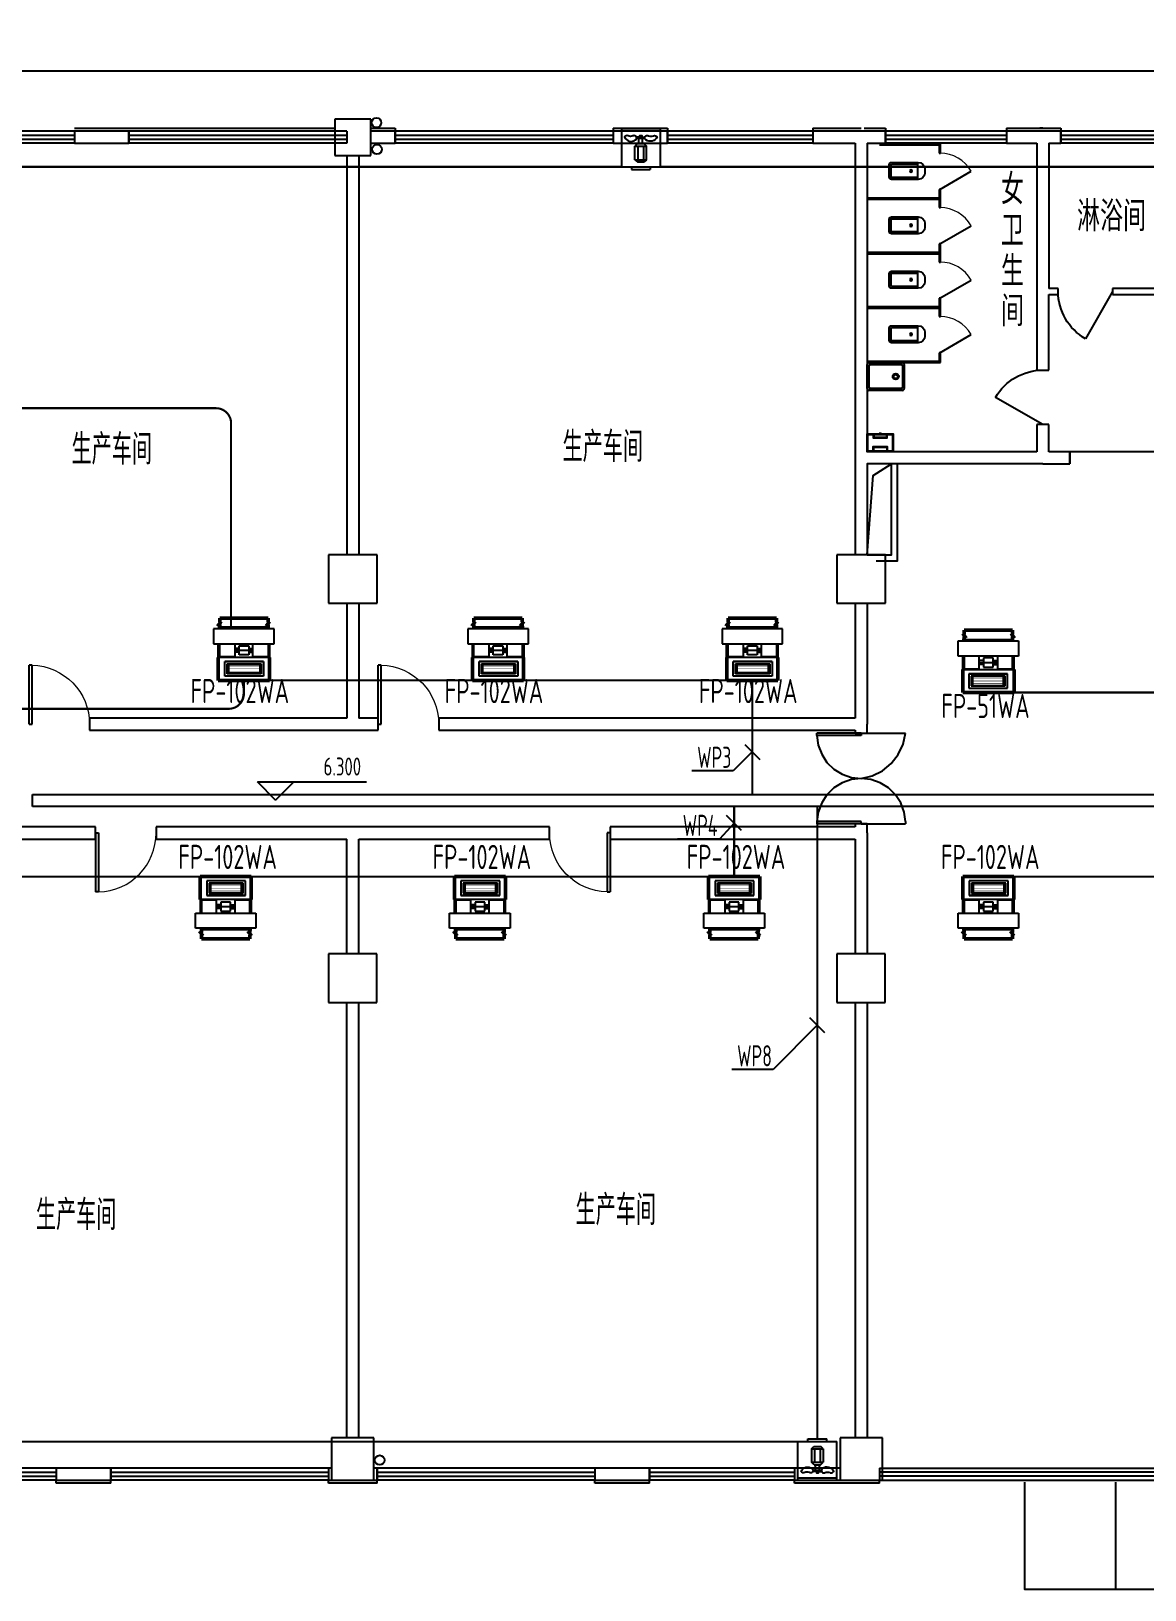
# Model space of a CAD drawing. Extents: x 2166032 to 5302137, y 581493 to 2416206.
# Drawn here: x 2340902 to 2359303, y 1164813 to 1190577 of the extents above; entities that cross this region are included whole.
import ezdxf

# ---------------------------------------------------------------- set-up
doc = ezdxf.new("R2010")
doc.units = 0
doc.header["$LTSCALE"] = 1000
doc.header["$MEASUREMENT"] = 0
doc.linetypes.add('DASH', pattern=[0.35, 0.25, -0.1])
doc.linetypes.add('DASHEDX2', pattern=[1.5, 1, -0.5])
for name, color, linetype in [('3T_WOOD', 21, 'Continuous'), ('ACS_FFG_FK', 7, 'Continuous'), ('AXIS', 3, 'Continuous'), ('CABLETRAY', 4, 'Continuous'), ('COLUMN', 2, 'Continuous'), ('DIM-照明', 3, 'Continuous'), ('DIM_ELEV', 3, 'Continuous'), ('LATRINE', 8, 'Continuous'), ('LVTRY', 8, 'Continuous'), ('PUB_TEXT', 7, 'Continuous'), ('STAIR', 8, 'Continuous'), ('SURFACE', 8, 'Continuous'), ('WALL', 8, 'Continuous'), ('WINDOW', 8, 'Continuous'), ('WIRE-照明', 1, 'Continuous'), ('厨卫', 8, 'Continuous'), ('屋面', 151, 'Continuous'), ('消防', 7, 'Continuous'), ('风机盘管', 7, 'Continuous')]:
    doc.layers.add(name, color=color, linetype=linetype)
doc.layers.add('ACS_KT_SB', color=130, linetype='Continuous', lineweight=13)
doc.layers.add('ACS_SFG_F2', color=6, linetype='Continuous', lineweight=50)
doc.styles.add('_HZTXT', font='！tssdeng.shx', dxfattribs={"width": 0.8, "bigfont": '！tssdchn.shx'})
doc.styles.add('_TCH_DIM', font='tssdeng.shx', dxfattribs={"bigfont": 'tssdchn.shx'})
doc.styles.add('_TEL_DIM', font='@tssdeng.shx', dxfattribs={"width": 0.8, "height": 3.5, "bigfont": '!tssdchn.shx'})
doc.styles.add('DIM_FONT', font='simplex_.ttf', dxfattribs={"width": 0.7})
doc.styles.add('HZ', font='！tssdeng.shx', dxfattribs={"bigfont": '！tssdchn.shx'})
doc.styles.add('TSSD_Dimension', font='Tssdeng.shx', dxfattribs={"width": 0.7, "bigfont": 'tssdchn.shx'})
doc.styles.add('TSSD_REIN', font='tssdeng.shx', dxfattribs={"width": 0.7, "bigfont": 'tssdchn.shx'})
doc.styles.add('zz-0', font='arial.ttf')

# ---------------------------------------------------------------- blocks, each defined once
blk = doc.blocks.new('$lvtry$00000200')
for p, q in [((-140, -40, 0), (-140, -480, 0)), ((-110, -40, 0), (-110, -470, 0)), ((100, 0, 0), (-100, 0, 0)), ((100, -30, 0), (-100, -30, 0)), ((110, -470, 0), (110, -40, 0)), ((140, -480, 0), (140, -40, 0)), ((140, -470, 0), (-140, -470, 0)), ((-30, -590, 0), (30, -590, 0))]:
    blk.add_line(p, q)
blk.add_circle((0, -359, 0), 20)
for centre, radius, start, end in [((-100, -40, 0), 40, 90, 180), ((-100, -40, 0), 10, 90, 180), ((100, -40, 0), 40, 0, 90), ((100, -40, 0), 10, 0, 90), ((-30, -480, 0), 110, 180, 270), ((30, -480, 0), 110, 270, 0)]:
    blk.add_arc(centre, radius, start, end)
blk.add_point((0, 0))
blk = doc.blocks.new('$TCHSYS$APDOOR2D')
blk.add_line((0.5, 0), (0, 0.866))
at = {"lineweight": 13}
blk.add_arc((0.5, 0), 1, 120, 180, dxfattribs=at)
blk = doc.blocks.new('$plan$00001091')
for p, q in [((-275, -410), (-275, -50)), ((-255, -30), (255, -30)), ((275, -50), (275, -410)), ((255, -430), (-255, -430))]:
    blk.add_line(p, q)
for points in [[(-275, 0, 0.414214), (-305, -30, 0.414214)], [(305, -30, 0.414214), (275, 0, 0.414214)], [(-305, -430, 0.414214), (-275, -460, 0.414214)], [(275, -460, 0.414214), (305, -430, 0.414214)]]:
    blk.add_lwpolyline(points, format="xyb")
for points in [[(-275, 0), (275, 0)], [(-305, -430), (-305, -30)], [(305, -30), (305, -430)], [(275, -460), (-275, -460)]]:
    blk.add_lwpolyline(points)
for radius in [50, 32.5]:
    blk.add_circle((165, -230), radius)
for centre, start, end in [((-255, -50), 90, 180), ((255, -50), 0, 90), ((-255, -410), 180, 270), ((255, -410), 270, 360)]:
    blk.add_arc(centre, 20, start, end)
at = {"style": 'zz-0'}
for tag in ['YSIZE', 'XSIZE']:
    blk.add_attdef(tag, (0, 0), '', height=0.5, dxfattribs=at)
blk = doc.blocks.new('cffd')
at = {"layer": '厨卫'}
for p, q in [((288, -44), (300, -44)), ((288, -256), (300, -256))]:
    blk.add_line(p, q, dxfattribs=at)
for points in [[(0, -365), (0, 65), (300, 65), (300, -365)], [(12, -353), (12, 53), (288, 53), (288, -353)]]:
    blk.add_lwpolyline(points, close=True, dxfattribs=at)
for points in [[(12, -272), (82, -272), (82, -29), (12, -29)], [(12, -262), (72, -262), (72, -39), (12, -39)], [(288, -261), (228, -261), (228, -39), (288, -39)], [(288, -251), (238, -251), (238, -49), (288, -49)]]:
    blk.add_lwpolyline(points, dxfattribs=at)
blk.add_lwpolyline([(290, -150, 0, 50, 0), (323, -150, 100, 100, 0)], format="xyseb", dxfattribs=at)
blk = doc.blocks.new('$SB61_1')
for p, q in [((-344, 91), (-380, 54)), ((-380, 54), (-380, -52)), ((-344, 91), (-134, 91)), ((-344, 91), (-344, -89)), ((-344, 43), (-134, 43)), ((-93, 50), (-134, 91)), ((-134, 91), (-134, -89)), ((-93, 50), (-93, -47)), ((-93, 32), (-10, 32)), ((-10, 66), (-10, -64)), ((-10, 66), (10, 66)), ((10, 16), (10, 66)), ((-344, -89), (-380, -52)), ((-344, -45), (-134, -45)), ((-344, -89), (-134, -89)), ((-93, -47), (-134, -89)), ((-93, -27), (-10, -27)), ((-10, -64), (10, -64)), ((10, -16), (10, -64))]:
    blk.add_line(p, q)
for points in [[(27, 198, 0.411372), (11, 254, 0.494273), (-35, 83, 0.741953), (33, 105, 0.098181), (27, 124, -0.171786), (27, 198)], [(31, -198, -0.313475), (12, -256, -0.472676), (-35, -80, -0.748081), (34, -102, -0.098181), (28, -121, 0.171786), (28, -196)]]:
    blk.add_lwpolyline(points, format="xyb")
blk.add_lwpolyline([(10, 16), (34, 16), (34, -16), (10, -16)], close=True)
for tag, p, height, style, width, flags in [('UNIT', (0, 0), 0.001, 'HZ', 0.7, 1), ('WHAT', (0, 0), 0.001, 'HZ', 0.7, 1), ('SPEC', (0, 0), 0.001, 'HZ', 0.7, 1), ('YSIZE', (34, -16), 0.15, 'DIM_FONT', 0.8, 9), ('XSIZE', (34, -16), 0.15, 'DIM_FONT', 0.8, 9)]:
    blk.add_attdef(tag, p, '', height=height, dxfattribs=dict(style=style, width=width, flags=flags))
blk = doc.blocks.new('A$C54D307B5')
at = {"layer": '消防'}
for p, q in [((0, -300), (0, 300)), ((0, 300), (640, 300)), ((165, 345), (475, 345)), ((165, 300), (165, 345)), ((475, 300), (475, 345)), ((640, -300), (640, 300)), ((0, -340), (0, -300)), ((0, -300), (640, -300)), ((0, -340), (640, -340)), ((640, -340), (640, -300))]:
    blk.add_line(p, q, dxfattribs=at)
at = {"layer": '风机盘管', "xscale": -1.057367996545509, "yscale": 1.057367996545509, "zscale": 1.0573679886336, "rotation": 90}
blk.add_blockref('$SB61_1', (321, -183), dxfattribs=at)
blk = doc.blocks.new('H-DTDFFS-20')
for p, q in [((-0.5, 0.5), (0.5, 0.5)), ((-0.5, -0.5), (-0.5, 0.5)), ((0.5, 0.5), (-0.5, 0.5)), ((0.5, 0.5), (0.5, -0.5)), ((-0.44, -0.34), (-0.44, 0.34)), ((-0.44, 0.34), (0.44, 0.34)), ((-0.4, 0.3), (0.4, 0.3)), ((-0.4, -0.3), (-0.4, 0.3)), ((0.4, 0.3), (0.4, -0.3)), ((0.44, 0.34), (0.44, -0.34)), ((0.44, -0.34), (-0.44, -0.34)), ((0.4, -0.3), (-0.4, -0.3)), ((0.5, -0.5), (-0.5, -0.5))]:
    blk.add_line(p, q)
at = {"const_width": 0.01}
for points in [[(-0.4, 0.162), (0.4, 0.162)], [(-0.4, 0), (0.4, 0)], [(-0.4, -0.162), (0.4, -0.162)]]:
    blk.add_lwpolyline(points, dxfattribs=at)
blk = doc.blocks.new('$DorLib2D$00000141')
at = {"color": 0}
for points in [[(-0.5, 0), (-0.5, 0.487)], [(-0.475, 0.487), (-0.5, 0.487)], [(-0.475, 0), (-0.475, 0.487)], [(-0.369, 0.473), (-0.475, 0.487)], [(-0.268, 0.435), (-0.369, 0.473)], [(-0.178, 0.377), (-0.268, 0.435)], [(-0.103, 0.3), (-0.178, 0.377)], [(0.178, 0.377), (0.103, 0.3)], [(0.268, 0.435), (0.178, 0.377)], [(0.369, 0.473), (0.268, 0.435)], [(0.475, 0.487), (0.369, 0.473)], [(0.475, 0), (0.475, 0.487)], [(0.475, 0.487), (0.5, 0.487)], [(0.5, 0), (0.5, 0.487)], [(-0.047, 0.208), (-0.103, 0.3)], [(-0.012, 0.107), (-0.047, 0.208)], [(0.047, 0.208), (0.012, 0.107)], [(0.103, 0.3), (0.047, 0.208)], [(0, 0), (-0.012, 0.107)], [(-0.012, -0.107), (0, 0)], [(0.012, 0.107), (0, 0)], [(-0.5, 0), (-0.475, 0)], [(0.5, 0), (0.475, 0)]]:
    blk.add_lwpolyline(points, dxfattribs=at)
at = {"color": 0, "linetype": 'DASHEDX2'}
for points in [[(0, 0), (0.03, -0.122), (0.086, -0.234), (0.165, -0.331), (0.264, -0.408), (0.378, -0.461), (0.5, -0.488)], [(-0.5, 0), (-0.5, -0.488)], [(-0.047, -0.208), (-0.012, -0.107)], [(0.5, 0), (0.5, -0.488)], [(-0.178, -0.377), (-0.103, -0.3)], [(-0.103, -0.3), (-0.047, -0.208)], [(-0.475, -0.488), (-0.5, -0.488)], [(-0.475, -0.487), (-0.369, -0.473)], [(-0.369, -0.473), (-0.268, -0.435)], [(-0.268, -0.435), (-0.178, -0.377)]]:
    blk.add_lwpolyline(points, dxfattribs=at)
blk = doc.blocks.new('$TCHSYS$WIN2D')
for p, q in [((-0.5, 0.5), (0.5, 0.5)), ((-0.5, 0.5), (-0.5, -0.5)), ((0.5, 0.5), (0.5, -0.5)), ((0.5, 0.1667), (-0.5, 0.1667)), ((0.5, -0.1667), (-0.5, -0.1667)), ((-0.5, -0.5), (0.5, -0.5))]:
    blk.add_line(p, q)
blk = doc.blocks.new('$TCHSYS$DOOR2D')
for p, q in [((0.45, 0.975), (0.5, 0.975)), ((0.45, 0), (0.45, 0.975)), ((0.5, 0), (0.5, 0.975)), ((0.5, 0), (0.45, 0))]:
    blk.add_line(p, q)
at = {"lineweight": 13}
blk.add_arc((0.475, 0), 0.975, 91.4693, 180, dxfattribs=at)
blk = doc.blocks.new('$DorLib2D$00000214')
at = {"color": 0}
blk.add_line((0.5, 0), (0, 0.866), dxfattribs=at)
blk.add_arc((0.5, 0), 1, 120, 180, dxfattribs=at)

msp = doc.modelspace()

# ---------------------------------------------------------------- linework, layer by layer
at = {"color": 0}
for p, q in [((2344916.5, 1180698.5), (2343916.5, 1180698.5)), ((2343916.5, 1180698.5), (2343916.5, 1180448.5)), ((2344846.5, 1180723.5), (2343986.5, 1180723.5)), ((2344016.5, 1180698.5), (2344016.5, 1180723.5)), ((2344816.5, 1180698.5), (2344816.5, 1180723.5)), ((2344916.5, 1180448.5), (2344916.5, 1180698.5)), ((2349116.5, 1180698.5), (2348116.5, 1180698.5)), ((2348116.5, 1180698.5), (2348116.5, 1180448.5)), ((2349046.5, 1180723.5), (2348186.5, 1180723.5)), ((2348216.5, 1180698.5), (2348216.5, 1180723.5)), ((2349016.5, 1180698.5), (2349016.5, 1180723.5)), ((2349116.5, 1180448.5), (2349116.5, 1180698.5)), ((2353316.5, 1180698.5), (2352316.5, 1180698.5)), ((2352316.5, 1180698.5), (2352316.5, 1180448.5)), ((2353246.5, 1180723.5), (2352386.5, 1180723.5)), ((2352416.5, 1180698.5), (2352416.5, 1180723.5)), ((2353216.5, 1180698.5), (2353216.5, 1180723.5)), ((2353316.5, 1180448.5), (2353316.5, 1180698.5)), ((2356286.5, 1180523.3), (2357146.5, 1180523.3)), ((2356316.5, 1180498.3), (2356316.5, 1180523.3)), ((2357116.5, 1180498.3), (2357116.5, 1180523.3)), ((2343916.5, 1180448.5), (2344916.5, 1180448.5)), ((2343991.5, 1180223.5), (2343991.5, 1180448.5)), ((2344016.5, 1180236), (2344016.5, 1180448.5)), ((2344266.5, 1180448.5), (2344266.5, 1180236)), ((2344336.5, 1180373.5), (2344266.5, 1180373.5)), ((2344566.5, 1180342.3), (2344266.5, 1180342.3)), ((2344336.5, 1180311), (2344266.5, 1180311)), ((2344336.5, 1180267.3), (2344336.5, 1180417.3)), ((2344336.5, 1180417.3), (2344496.5, 1180417.3)), ((2344496.5, 1180267.3), (2344336.5, 1180267.3)), ((2344496.5, 1180417.3), (2344496.5, 1180267.3)), ((2344496.5, 1180373.5), (2344566.5, 1180373.5)), ((2344496.5, 1180311), (2344566.5, 1180311)), ((2344566.5, 1180236), (2344566.5, 1180448.5)), ((2344816.5, 1180448.5), (2344816.5, 1180236)), ((2344841.5, 1180448.5), (2344841.5, 1180223.5)), ((2348116.5, 1180448.5), (2349116.5, 1180448.5)), ((2348191.5, 1180223.5), (2348191.5, 1180448.5)), ((2348216.5, 1180236), (2348216.5, 1180448.5)), ((2348466.5, 1180448.5), (2348466.5, 1180236)), ((2348536.5, 1180373.5), (2348466.5, 1180373.5)), ((2348766.5, 1180342.3), (2348466.5, 1180342.3)), ((2348536.5, 1180311), (2348466.5, 1180311)), ((2348536.5, 1180267.3), (2348536.5, 1180417.3)), ((2348536.5, 1180417.3), (2348696.5, 1180417.3)), ((2348696.5, 1180267.3), (2348536.5, 1180267.3)), ((2348696.5, 1180417.3), (2348696.5, 1180267.3)), ((2348696.5, 1180373.5), (2348766.5, 1180373.5)), ((2348696.5, 1180311), (2348766.5, 1180311)), ((2348766.5, 1180236), (2348766.5, 1180448.5)), ((2349016.5, 1180448.5), (2349016.5, 1180236)), ((2349041.5, 1180448.5), (2349041.5, 1180223.5)), ((2352316.5, 1180448.5), (2353316.5, 1180448.5)), ((2352391.5, 1180223.5), (2352391.5, 1180448.5)), ((2352416.5, 1180236), (2352416.5, 1180448.5)), ((2352666.5, 1180448.5), (2352666.5, 1180236)), ((2352736.5, 1180373.5), (2352666.5, 1180373.5)), ((2352966.5, 1180342.3), (2352666.5, 1180342.3)), ((2352736.5, 1180311), (2352666.5, 1180311)), ((2352736.5, 1180267.3), (2352736.5, 1180417.3)), ((2352736.5, 1180417.3), (2352896.5, 1180417.3)), ((2352896.5, 1180267.3), (2352736.5, 1180267.3)), ((2352896.5, 1180417.3), (2352896.5, 1180267.3)), ((2352896.5, 1180373.5), (2352966.5, 1180373.5)), ((2352896.5, 1180311), (2352966.5, 1180311)), ((2352966.5, 1180236), (2352966.5, 1180448.5)), ((2353216.5, 1180448.5), (2353216.5, 1180236)), ((2353241.5, 1180448.5), (2353241.5, 1180223.5)), ((2356216.5, 1180498.3), (2357216.5, 1180498.3)), ((2356216.5, 1180248.3), (2356216.5, 1180498.3)), ((2357216.5, 1180248.3), (2356216.5, 1180248.3)), ((2356291.5, 1180248.3), (2356291.5, 1180023.3)), ((2356316.5, 1180248.3), (2356316.5, 1180035.8)), ((2356566.5, 1180035.8), (2356566.5, 1180248.3)), ((2356866.5, 1180248.3), (2356866.5, 1180035.8)), ((2357116.5, 1180035.8), (2357116.5, 1180248.3)), ((2357141.5, 1180023.3), (2357141.5, 1180248.3)), ((2357216.5, 1180498.3), (2357216.5, 1180248.3)), ((2344841.5, 1180223.5), (2343991.5, 1180223.5)), ((2344266.5, 1180236), (2344016.5, 1180236)), ((2344816.5, 1180236), (2344566.5, 1180236)), ((2349041.5, 1180223.5), (2348191.5, 1180223.5)), ((2348466.5, 1180236), (2348216.5, 1180236)), ((2349016.5, 1180236), (2348766.5, 1180236)), ((2353241.5, 1180223.5), (2352391.5, 1180223.5)), ((2352666.5, 1180236), (2352416.5, 1180236)), ((2353216.5, 1180236), (2352966.5, 1180236)), ((2356291.5, 1180023.3), (2357141.5, 1180023.3)), ((2356316.5, 1180035.8), (2356566.5, 1180035.8)), ((2356636.5, 1180173.3), (2356566.5, 1180173.3)), ((2356566.5, 1180142.1), (2356866.5, 1180142.1)), ((2356636.5, 1180110.8), (2356566.5, 1180110.8)), ((2356636.5, 1180217.1), (2356636.5, 1180067.1)), ((2356796.5, 1180217.1), (2356636.5, 1180217.1)), ((2356636.5, 1180067.1), (2356796.5, 1180067.1)), ((2356796.5, 1180067.1), (2356796.5, 1180217.1)), ((2356796.5, 1180173.3), (2356866.5, 1180173.3)), ((2356796.5, 1180110.8), (2356866.5, 1180110.8)), ((2356866.5, 1180035.8), (2357116.5, 1180035.8)), ((2344541.5, 1176223.5), (2343691.5, 1176223.5)), ((2343691.5, 1176223.5), (2343691.5, 1175998.5)), ((2343966.5, 1176211), (2343716.5, 1176211)), ((2343716.5, 1176211), (2343716.5, 1175998.5)), ((2343966.5, 1175998.5), (2343966.5, 1176211)), ((2344036.5, 1176136), (2343966.5, 1176136)), ((2344036.5, 1176179.8), (2344036.5, 1176029.8)), ((2344196.5, 1176179.8), (2344036.5, 1176179.8)), ((2344196.5, 1176029.8), (2344196.5, 1176179.8)), ((2344196.5, 1176136), (2344266.5, 1176136)), ((2344516.5, 1176211), (2344266.5, 1176211)), ((2344266.5, 1176211), (2344266.5, 1175998.5)), ((2344516.5, 1175998.5), (2344516.5, 1176211)), ((2344541.5, 1175998.5), (2344541.5, 1176223.5)), ((2348741.5, 1176223.5), (2347891.5, 1176223.5)), ((2347891.5, 1176223.5), (2347891.5, 1175998.5)), ((2348166.5, 1176211), (2347916.5, 1176211)), ((2347916.5, 1176211), (2347916.5, 1175998.5)), ((2348166.5, 1175998.5), (2348166.5, 1176211)), ((2348236.5, 1176136), (2348166.5, 1176136)), ((2348236.5, 1176179.8), (2348236.5, 1176029.8)), ((2348396.5, 1176179.8), (2348236.5, 1176179.8)), ((2348396.5, 1176029.8), (2348396.5, 1176179.8)), ((2348396.5, 1176136), (2348466.5, 1176136)), ((2348716.5, 1176211), (2348466.5, 1176211)), ((2348466.5, 1176211), (2348466.5, 1175998.5)), ((2348716.5, 1175998.5), (2348716.5, 1176211)), ((2348741.5, 1175998.5), (2348741.5, 1176223.5)), ((2352941.5, 1176223.5), (2352091.5, 1176223.5)), ((2352091.5, 1176223.5), (2352091.5, 1175998.5)), ((2352366.5, 1176211), (2352116.5, 1176211)), ((2352116.5, 1176211), (2352116.5, 1175998.5)), ((2352366.5, 1175998.5), (2352366.5, 1176211)), ((2352436.5, 1176136), (2352366.5, 1176136)), ((2352436.5, 1176179.8), (2352436.5, 1176029.8)), ((2352596.5, 1176179.8), (2352436.5, 1176179.8)), ((2352596.5, 1176029.8), (2352596.5, 1176179.8)), ((2352596.5, 1176136), (2352666.5, 1176136)), ((2352916.5, 1176211), (2352666.5, 1176211)), ((2352666.5, 1176211), (2352666.5, 1175998.5)), ((2352916.5, 1175998.5), (2352916.5, 1176211)), ((2352941.5, 1175998.5), (2352941.5, 1176223.5)), ((2357141.5, 1176223.3), (2356291.5, 1176223.3)), ((2356291.5, 1176223.3), (2356291.5, 1175998.3)), ((2356566.5, 1176210.8), (2356316.5, 1176210.8)), ((2356316.5, 1176210.8), (2356316.5, 1175998.3)), ((2356566.5, 1175998.3), (2356566.5, 1176210.8)), ((2356636.5, 1176135.8), (2356566.5, 1176135.8)), ((2356636.5, 1176179.6), (2356636.5, 1176029.6)), ((2356796.5, 1176179.6), (2356636.5, 1176179.6)), ((2356796.5, 1176029.6), (2356796.5, 1176179.6)), ((2356796.5, 1176135.8), (2356866.5, 1176135.8)), ((2357116.5, 1176210.8), (2356866.5, 1176210.8)), ((2356866.5, 1176210.8), (2356866.5, 1175998.3)), ((2357116.5, 1175998.3), (2357116.5, 1176210.8)), ((2357141.5, 1175998.3), (2357141.5, 1176223.3)), ((2343616.5, 1175998.5), (2344616.5, 1175998.5)), ((2343616.5, 1175748.5), (2343616.5, 1175998.5)), ((2344266.5, 1176104.8), (2343966.5, 1176104.8)), ((2344036.5, 1176073.5), (2343966.5, 1176073.5)), ((2344036.5, 1176029.8), (2344196.5, 1176029.8)), ((2344196.5, 1176073.5), (2344266.5, 1176073.5)), ((2344616.5, 1175998.5), (2344616.5, 1175748.5)), ((2347816.5, 1175998.5), (2348816.5, 1175998.5)), ((2347816.5, 1175748.5), (2347816.5, 1175998.5)), ((2348466.5, 1176104.8), (2348166.5, 1176104.8)), ((2348236.5, 1176073.5), (2348166.5, 1176073.5)), ((2348236.5, 1176029.8), (2348396.5, 1176029.8)), ((2348396.5, 1176073.5), (2348466.5, 1176073.5)), ((2348816.5, 1175998.5), (2348816.5, 1175748.5)), ((2352016.5, 1175998.5), (2353016.5, 1175998.5)), ((2352016.5, 1175748.5), (2352016.5, 1175998.5)), ((2352666.5, 1176104.8), (2352366.5, 1176104.8)), ((2352436.5, 1176073.5), (2352366.5, 1176073.5)), ((2352436.5, 1176029.8), (2352596.5, 1176029.8)), ((2352596.5, 1176073.5), (2352666.5, 1176073.5)), ((2353016.5, 1175998.5), (2353016.5, 1175748.5)), ((2356216.5, 1175998.3), (2357216.5, 1175998.3)), ((2356216.5, 1175748.3), (2356216.5, 1175998.3)), ((2356866.5, 1176104.6), (2356566.5, 1176104.6)), ((2356636.5, 1176073.4), (2356566.5, 1176073.4)), ((2356636.5, 1176029.6), (2356796.5, 1176029.6)), ((2356796.5, 1176073.4), (2356866.5, 1176073.4)), ((2357216.5, 1175998.3), (2357216.5, 1175748.3)), ((2344616.5, 1175748.5), (2343616.5, 1175748.5)), ((2344546.5, 1175723.5), (2343686.5, 1175723.5)), ((2343716.5, 1175748.5), (2343716.5, 1175723.5)), ((2344516.5, 1175748.5), (2344516.5, 1175723.5)), ((2348816.5, 1175748.5), (2347816.5, 1175748.5)), ((2348746.5, 1175723.5), (2347886.5, 1175723.5)), ((2347916.5, 1175748.5), (2347916.5, 1175723.5)), ((2348716.5, 1175748.5), (2348716.5, 1175723.5)), ((2353016.5, 1175748.5), (2352016.5, 1175748.5)), ((2352946.5, 1175723.5), (2352086.5, 1175723.5)), ((2352116.5, 1175748.5), (2352116.5, 1175723.5)), ((2352916.5, 1175748.5), (2352916.5, 1175723.5)), ((2357216.5, 1175748.3), (2356216.5, 1175748.3)), ((2357146.5, 1175723.3), (2356286.5, 1175723.3)), ((2356316.5, 1175748.3), (2356316.5, 1175723.3)), ((2357116.5, 1175748.3), (2357116.5, 1175723.3))]:
    msp.add_line(p, q, dxfattribs=at)
msp.add_circle((2604640.5, 1020101.3), 438608.5)
at = {"layer": '3T_WOOD'}
msp.add_lwpolyline([(2354716.5, 1181923.5), (2354814.8, 1183235), (2355116.5, 1183423.5)], dxfattribs=at)
at = {"layer": 'ACS_SFG_F2'}
for p, q in [((2343982, 1180744.7), (2344039.9, 1180821.9)), ((2344016.5, 1180769.4), (2343982, 1180744.7)), ((2344816.5, 1180873.5), (2344016.5, 1180873.5)), ((2344017.1, 1180811.4), (2344016.5, 1180873.5)), ((2344016.5, 1180723.5), (2344016.5, 1180769.4)), ((2344039.9, 1180821.9), (2344017.1, 1180811.4)), ((2344782, 1180744.7), (2344839.9, 1180821.9)), ((2344816.5, 1180769.4), (2344782, 1180744.7)), ((2344817.1, 1180811.4), (2344816.5, 1180873.5)), ((2344816.5, 1180723.5), (2344816.5, 1180769.4)), ((2344839.9, 1180821.9), (2344817.1, 1180811.4)), ((2348182, 1180744.7), (2348239.9, 1180821.9)), ((2348216.5, 1180769.4), (2348182, 1180744.7)), ((2349016.5, 1180873.5), (2348216.5, 1180873.5)), ((2348217.1, 1180811.4), (2348216.5, 1180873.5)), ((2348216.5, 1180723.5), (2348216.5, 1180769.4)), ((2348239.9, 1180821.9), (2348217.1, 1180811.4)), ((2348982, 1180744.7), (2349039.9, 1180821.9)), ((2349016.5, 1180769.4), (2348982, 1180744.7)), ((2349017.1, 1180811.4), (2349016.5, 1180873.5)), ((2349016.5, 1180723.5), (2349016.5, 1180769.4)), ((2349039.9, 1180821.9), (2349017.1, 1180811.4)), ((2352382, 1180744.7), (2352439.9, 1180821.9)), ((2352416.5, 1180769.4), (2352382, 1180744.7)), ((2353216.5, 1180873.5), (2352416.5, 1180873.5)), ((2352417.1, 1180811.4), (2352416.5, 1180873.5)), ((2352416.5, 1180723.5), (2352416.5, 1180769.4)), ((2352439.9, 1180821.9), (2352417.1, 1180811.4)), ((2353182, 1180744.7), (2353239.9, 1180821.9)), ((2353216.5, 1180769.4), (2353182, 1180744.7)), ((2353217.1, 1180811.4), (2353216.5, 1180873.5)), ((2353216.5, 1180723.5), (2353216.5, 1180769.4)), ((2353239.9, 1180821.9), (2353217.1, 1180811.4)), ((2356351, 1180544.5), (2356293.1, 1180621.7)), ((2356293.1, 1180621.7), (2356315.9, 1180611.2)), ((2356315.9, 1180611.2), (2356316.5, 1180673.3)), ((2357116.5, 1180673.3), (2356316.5, 1180673.3)), ((2356316.5, 1180523.3), (2356316.5, 1180569.2)), ((2356316.5, 1180569.2), (2356351, 1180544.5)), ((2357151, 1180544.5), (2357093.1, 1180621.7)), ((2357093.1, 1180621.7), (2357115.9, 1180611.2)), ((2357115.9, 1180611.2), (2357116.5, 1180673.3)), ((2357116.5, 1180523.3), (2357116.5, 1180569.2)), ((2357116.5, 1180569.2), (2357151, 1180544.5)), ((2343993.9, 1179845.2), (2343993.9, 1180223.5)), ((2344839, 1179845.2), (2344839, 1180223.5)), ((2348193.9, 1179845.2), (2348193.9, 1180223.5)), ((2349039, 1179845.2), (2349039, 1180223.5)), ((2352393.9, 1179845.2), (2352393.9, 1180223.5)), ((2353239, 1179845.2), (2353239, 1180223.5)), ((2356296.4, 1179645), (2356296.4, 1180023.3)), ((2357141.5, 1179645), (2357141.5, 1180023.3)), ((2344839, 1179845.2), (2343993.9, 1179845.2)), ((2349039, 1179845.2), (2348193.9, 1179845.2)), ((2353239, 1179845.2), (2352393.9, 1179845.2)), ((2356296.4, 1179645), (2357141.5, 1179645)), ((2344539, 1176601.9), (2343693.9, 1176601.8)), ((2343693.9, 1176601.9), (2343693.9, 1176223.5)), ((2344539, 1176601.9), (2344539, 1176223.5)), ((2348739, 1176601.9), (2347893.9, 1176601.8)), ((2347893.9, 1176601.9), (2347893.9, 1176223.5)), ((2348739, 1176601.9), (2348739, 1176223.5)), ((2352939, 1176601.9), (2352093.9, 1176601.8)), ((2352093.9, 1176601.9), (2352093.9, 1176223.5)), ((2352939, 1176601.9), (2352939, 1176223.5)), ((2357139, 1176601.7), (2356293.9, 1176601.7)), ((2356293.9, 1176601.7), (2356293.9, 1176223.3)), ((2357139, 1176601.7), (2357139, 1176223.3)), ((2343716.5, 1175677.7), (2343682, 1175702.3)), ((2343682, 1175702.3), (2343739.9, 1175625.2)), ((2343716.5, 1175723.5), (2343716.5, 1175677.7)), ((2343717.1, 1175635.7), (2343716.5, 1175573.5)), ((2343739.9, 1175625.2), (2343717.1, 1175635.7)), ((2344516.5, 1175677.7), (2344482, 1175702.3)), ((2344482, 1175702.3), (2344539.9, 1175625.2)), ((2344516.5, 1175723.5), (2344516.5, 1175677.7)), ((2344517.1, 1175635.7), (2344516.5, 1175573.5)), ((2344539.9, 1175625.2), (2344517.1, 1175635.7)), ((2347916.5, 1175677.7), (2347882, 1175702.3)), ((2347882, 1175702.3), (2347939.9, 1175625.2)), ((2347916.5, 1175723.5), (2347916.5, 1175677.7)), ((2347917.1, 1175635.7), (2347916.5, 1175573.5)), ((2347939.9, 1175625.2), (2347917.1, 1175635.7)), ((2348716.5, 1175677.7), (2348682, 1175702.3)), ((2348682, 1175702.3), (2348739.9, 1175625.2)), ((2348716.5, 1175723.5), (2348716.5, 1175677.7)), ((2348717.1, 1175635.7), (2348716.5, 1175573.5)), ((2348739.9, 1175625.2), (2348717.1, 1175635.7)), ((2352116.5, 1175677.7), (2352082, 1175702.3)), ((2352082, 1175702.3), (2352139.9, 1175625.2)), ((2352116.5, 1175723.5), (2352116.5, 1175677.7)), ((2352117.1, 1175635.7), (2352116.5, 1175573.5)), ((2352139.9, 1175625.2), (2352117.1, 1175635.7)), ((2352916.5, 1175677.7), (2352882, 1175702.3)), ((2352882, 1175702.3), (2352939.9, 1175625.2)), ((2352916.5, 1175723.5), (2352916.5, 1175677.7)), ((2352917.1, 1175635.7), (2352916.5, 1175573.5)), ((2352939.9, 1175625.2), (2352917.1, 1175635.7)), ((2356316.5, 1175677.5), (2356282, 1175702.1)), ((2356282, 1175702.1), (2356339.9, 1175625)), ((2356316.5, 1175723.3), (2356316.5, 1175677.5)), ((2356317.1, 1175635.5), (2356316.5, 1175573.3)), ((2356339.9, 1175625), (2356317.1, 1175635.5)), ((2357116.5, 1175677.5), (2357082, 1175702.1)), ((2357082, 1175702.1), (2357139.9, 1175625)), ((2357116.5, 1175723.3), (2357116.5, 1175677.5)), ((2357117.1, 1175635.5), (2357116.5, 1175573.3)), ((2357139.9, 1175625), (2357117.1, 1175635.5)), ((2344516.5, 1175573.5), (2343716.5, 1175573.5)), ((2348716.5, 1175573.5), (2347916.5, 1175573.5)), ((2352916.5, 1175573.5), (2352116.5, 1175573.5)), ((2357116.5, 1175573.3), (2356316.5, 1175573.3))]:
    msp.add_line(p, q, dxfattribs=at)
at = {"layer": 'AXIS'}
msp.add_lwpolyline([(2358816.5, 1166593.5), (2358816.5, 1164823.5)], dxfattribs=at)
at = {"layer": 'CABLETRAY'}
for p, q in [((2340923, 1177760.5), (2340923, 1177960.5)), ((2340923, 1177960.5), (2377130.6, 1177960.5)), ((2377130.6, 1177760.5), (2340923, 1177760.5))]:
    msp.add_line(p, q, dxfattribs=at)
at = {"layer": 'COLUMN'}
for p, q in [((2346516.5, 1189123.5), (2345916.5, 1189123.5)), ((2345916.5, 1189123.5), (2345916.5, 1188523.5)), ((2346516.5, 1188523.5), (2346516.5, 1189123.5)), ((2345916.5, 1188523.5), (2346516.5, 1188523.5)), ((2346616.5, 1181923.5), (2345816.5, 1181923.5)), ((2345816.5, 1181923.5), (2345816.5, 1181123.5)), ((2346616.5, 1181123.5), (2346616.5, 1181923.5)), ((2355016.5, 1181923.5), (2354216.5, 1181923.5)), ((2354216.5, 1181923.5), (2354216.5, 1181123.5)), ((2355016.5, 1181123.5), (2355016.5, 1181923.5)), ((2345816.5, 1181123.5), (2346616.5, 1181123.5)), ((2354216.5, 1181123.5), (2355016.5, 1181123.5)), ((2346614.9, 1175323.5), (2345814.9, 1175323.5)), ((2345814.9, 1175323.5), (2345814.9, 1174523.5)), ((2346614.9, 1174523.5), (2346614.9, 1175323.5)), ((2355014.9, 1175323.5), (2354214.9, 1175323.5)), ((2354214.9, 1175323.5), (2354214.9, 1174523.5)), ((2355014.9, 1174523.5), (2355014.9, 1175323.5)), ((2345814.9, 1174523.5), (2346614.9, 1174523.5)), ((2354214.9, 1174523.5), (2355014.9, 1174523.5)), ((2346566.2, 1167323.7), (2345866.2, 1167323.7)), ((2345866.2, 1167323.7), (2345866.2, 1166623.5)), ((2346566.2, 1166623.5), (2346566.2, 1167323.7)), ((2354966.2, 1167323.7), (2354266.2, 1167323.7)), ((2354266.2, 1167323.7), (2354266.2, 1166623.5)), ((2354966.2, 1166623.5), (2354966.2, 1167323.7)), ((2345866.2, 1166623.5), (2346566.2, 1166623.5)), ((2354266.2, 1166623.5), (2354966.2, 1166623.5))]:
    msp.add_line(p, q, dxfattribs=at)
at = {"layer": 'DIM-照明'}
for p, q in [((2352692.7, 1178787.1), (2352940.2, 1178539.6)), ((2352640.2, 1177364.6), (2352392.7, 1177612.1)), ((2354014.9, 1174021), (2353767.4, 1174268.5))]:
    msp.add_line(p, q, dxfattribs=at)
for points in [[(2352816.5, 1178663.4), (2352502.1, 1178349)], [(2352502.1, 1178349), (2351818.8, 1178349)], [(2352516.5, 1177488.4), (2352272.4, 1177223.5)], [(2352272.4, 1177223.5), (2351580.4, 1177223.5)], [(2353891.2, 1174144.7), (2353162, 1173415.6)], [(2353162, 1173415.6), (2352478.7, 1173415.6)]]:
    msp.add_lwpolyline(points, dxfattribs=at)
at = {"layer": 'DIM_ELEV'}
for p, q in [((2344941.5, 1177868.1), (2344641.5, 1178168.1)), ((2344641.5, 1178168.1), (2346441.5, 1178168.1)), ((2344941.5, 1177868.1), (2345241.5, 1178168.1))]:
    msp.add_line(p, q, dxfattribs=at)
at = {"layer": 'LATRINE'}
for p, q in [((2354916.5, 1188723.5), (2355929, 1188723.5)), ((2354916.5, 1188698.5), (2355904, 1188698.5)), ((2355904, 1188698.5), (2355904, 1188561)), ((2355904, 1188561), (2355929, 1188561)), ((2355929, 1188561), (2355929, 1188723.5)), ((2354716.5, 1187823.5), (2355904, 1187823.5)), ((2354716.5, 1187798.5), (2355904, 1187798.5)), ((2355929, 1187961), (2355904, 1187961)), ((2355904, 1187961), (2355904, 1187823.5)), ((2355904, 1187798.5), (2355904, 1187661)), ((2355929, 1187811), (2355929, 1187961)), ((2355929, 1187661), (2355929, 1187811)), ((2355904, 1187661), (2355929, 1187661)), ((2355929, 1187061), (2355904, 1187061)), ((2355904, 1187061), (2355904, 1186923.5)), ((2355929, 1186911), (2355929, 1187061)), ((2354716.5, 1186923.5), (2355904, 1186923.5)), ((2354716.5, 1186898.5), (2355904, 1186898.5)), ((2355904, 1186898.5), (2355904, 1186761)), ((2355904, 1186761), (2355929, 1186761)), ((2355929, 1186761), (2355929, 1186911)), ((2354716.5, 1186023.5), (2355904, 1186023.5)), ((2354716.5, 1185998.5), (2355904, 1185998.5)), ((2355929, 1186161), (2355904, 1186161)), ((2355904, 1186161), (2355904, 1186023.5)), ((2355904, 1185998.5), (2355904, 1185861)), ((2355929, 1186011), (2355929, 1186161)), ((2355929, 1185861), (2355929, 1186011)), ((2355904, 1185861), (2355929, 1185861)), ((2355929, 1185261), (2355904, 1185261)), ((2355904, 1185261), (2355904, 1185123.5)), ((2355929, 1185098.5), (2355929, 1185261)), ((2354716.5, 1185123.5), (2355904, 1185123.5)), ((2354716.5, 1185098.5), (2355929, 1185098.5))]:
    msp.add_line(p, q, dxfattribs=at)
at = {"layer": 'LVTRY', "color": 4}
msp.add_lwpolyline([(2357316.5, 1166593.5), (2357316.5, 1164823.5), (2360316.5, 1164823.5), (2360316.5, 1166593.5)], dxfattribs=at)
at = {"layer": 'STAIR'}
msp.add_line((2335216.5, 1189923.5), (2379466.5, 1189923.5), dxfattribs=at)
at = {"layer": 'SURFACE'}
for p, q in [((2341616.5, 1188973.5), (2345916.5, 1188973.5)), ((2346516.5, 1188973.5), (2346916.5, 1188973.5)), ((2346916.5, 1188973.5), (2346916.5, 1188923.5)), ((2350516.5, 1188973.5), (2350516.5, 1188923.5)), ((2350516.5, 1188973.5), (2351416.5, 1188973.5)), ((2351416.5, 1188973.5), (2351416.5, 1188923.5)), ((2353816.5, 1188973.5), (2353816.5, 1188923.5)), ((2353816.5, 1188973.5), (2354616.5, 1188973.5)), ((2354666.5, 1188973.5), (2355016.5, 1188973.5)), ((2355016.5, 1188973.5), (2355016.5, 1188923.5)), ((2357016.5, 1188973.5), (2357016.5, 1188923.5)), ((2357016.5, 1188973.5), (2357616.5, 1188973.5)), ((2357616.5, 1188973.5), (2357566.5, 1188973.5)), ((2357566.5, 1188973.5), (2357566.5, 1188973.5)), ((2357616.5, 1188973.5), (2357916.1, 1188973.5)), ((2357916.1, 1188973.5), (2357916.1, 1188923.5)), ((2341316.2, 1166573.5), (2341316.2, 1166623.5)), ((2342216.2, 1166573.5), (2342216.2, 1166623.5)), ((2345816.2, 1166573.5), (2345816.2, 1166623.5)), ((2346616.2, 1166573.5), (2346616.2, 1166623.5)), ((2350216.2, 1166573.5), (2350216.2, 1166623.5)), ((2351116.2, 1166573.5), (2351116.2, 1166623.5)), ((2353516.2, 1166573.5), (2353516.2, 1166623.5)), ((2354916.5, 1166573.5), (2354916.5, 1166623.5)), ((2342216.2, 1166573.5), (2341316.2, 1166573.5)), ((2346216.5, 1166573.5), (2345816.2, 1166573.5)), ((2346616.2, 1166573.5), (2346216.5, 1166573.5)), ((2351116.2, 1166573.5), (2350216.2, 1166573.5)), ((2354616.5, 1166573.5), (2353516.2, 1166573.5)), ((2354916.5, 1166573.5), (2354616.5, 1166573.5))]:
    msp.add_line(p, q, dxfattribs=at)
at = {"layer": 'WALL'}
for p, q in [((2342516.5, 1188923.5), (2341616.5, 1188923.5)), ((2341616.5, 1188923.5), (2341616.5, 1188723.5)), ((2342516.5, 1188723.5), (2342516.5, 1188923.5)), ((2346916.5, 1188923.5), (2346516.5, 1188923.5)), ((2346916.5, 1188723.5), (2346916.5, 1188923.5)), ((2351416.5, 1188923.5), (2350516.5, 1188923.5)), ((2350516.5, 1188923.5), (2350516.5, 1188723.5)), ((2351416.5, 1188723.5), (2351416.5, 1188923.5)), ((2354616.5, 1188923.5), (2353816.5, 1188923.5)), ((2353816.5, 1188923.5), (2353816.5, 1188723.5)), ((2355016.5, 1188923.5), (2354616.5, 1188923.5)), ((2355016.5, 1188723.5), (2355016.5, 1188923.5)), ((2357616.5, 1188923.5), (2357016.5, 1188923.5)), ((2357016.5, 1188923.5), (2357016.5, 1188723.5)), ((2357916.1, 1188923.5), (2357616.5, 1188923.5)), ((2357916.1, 1188723.5), (2357916.1, 1188923.5)), ((2341616.5, 1188723.5), (2342516.5, 1188723.5)), ((2346116.5, 1188523.5), (2346116.5, 1181923.5)), ((2346316.5, 1188523.5), (2346316.5, 1181923.5)), ((2346516.5, 1188723.5), (2346916.5, 1188723.5)), ((2350516.5, 1188723.5), (2351416.5, 1188723.5)), ((2353816.5, 1188723.5), (2354516.5, 1188723.5)), ((2354516.5, 1188723.5), (2354516.5, 1183523.5)), ((2354716.5, 1188723.5), (2354716.5, 1183623.5)), ((2354716.5, 1188723.5), (2355016.5, 1188723.5)), ((2357016.5, 1188723.5), (2357516.5, 1188723.5)), ((2357516.5, 1188723.5), (2357516.5, 1186273.5)), ((2357716.5, 1188723.5), (2357716.5, 1186323.5)), ((2357716.5, 1188723.5), (2357916.1, 1188723.5)), ((2357516.5, 1186273.5), (2357516.5, 1184973.5)), ((2357871.1, 1186323.5), (2357716.5, 1186323.5)), ((2357716.5, 1184973.5), (2357716.5, 1186223.5)), ((2357716.5, 1186223.5), (2357871.1, 1186223.5)), ((2357871.1, 1186223.5), (2357871.1, 1186323.5)), ((2359916.5, 1186323.5), (2358771.1, 1186323.5)), ((2358771.1, 1186323.5), (2358771.1, 1186223.5)), ((2358771.1, 1186223.5), (2359916.5, 1186223.5)), ((2357516.5, 1184973.5), (2357716.5, 1184973.5)), ((2357716.5, 1184073.5), (2357516.5, 1184073.5)), ((2357516.5, 1184073.5), (2357516.5, 1183623.5)), ((2357716.5, 1183623.5), (2357716.5, 1184073.5)), ((2357516.5, 1183623.5), (2354716.5, 1183623.5)), ((2358066.5, 1183623.5), (2357716.5, 1183623.5)), ((2358066.5, 1183423.5), (2358066.5, 1183623.5)), ((2354516.5, 1183523.5), (2354516.5, 1181923.5)), ((2357616.5, 1183423.5), (2354716.5, 1183423.5)), ((2354716.5, 1183423.5), (2354716.5, 1181923.5)), ((2357616.5, 1183423.5), (2358066.5, 1183423.5)), ((2346116.5, 1181123.5), (2346116.5, 1179223.5)), ((2346316.5, 1181123.5), (2346316.5, 1179223.5)), ((2354516.5, 1181123.5), (2354516.5, 1179223.5)), ((2354716.5, 1181123.5), (2354716.5, 1179123.5)), ((2346116.5, 1179223.5), (2341866.5, 1179223.5)), ((2341866.5, 1179223.5), (2341866.5, 1179023.5)), ((2346636.5, 1179223.5), (2346316.5, 1179223.5)), ((2346636.5, 1179023.5), (2346636.5, 1179223.5)), ((2354516.5, 1179223.5), (2347636.5, 1179223.5)), ((2347636.5, 1179223.5), (2347636.5, 1179023.5)), ((2341866.5, 1179023.5), (2346216.5, 1179023.5)), ((2346216.5, 1179023.5), (2346636.5, 1179023.5)), ((2347636.5, 1179023.5), (2354516.5, 1179023.5)), ((2354516.5, 1179023.5), (2354516.5, 1178973.5)), ((2354516.5, 1178973.5), (2354716.5, 1178973.5)), ((2354716.5, 1178973.5), (2354716.5, 1179123.5)), ((2341966.3, 1177423.5), (2340416.5, 1177423.5)), ((2341966.3, 1177223.5), (2341966.3, 1177423.5)), ((2346216.5, 1177423.5), (2342966.3, 1177423.5)), ((2342966.3, 1177423.5), (2342966.3, 1177223.5)), ((2349466.7, 1177423.5), (2346216.5, 1177423.5)), ((2349466.7, 1177223.5), (2349466.7, 1177423.5)), ((2354516.5, 1177423.5), (2350466.7, 1177423.5)), ((2350466.7, 1177423.5), (2350466.7, 1177223.5)), ((2354716.5, 1177473.5), (2354516.5, 1177473.5)), ((2354516.5, 1177473.5), (2354516.5, 1177423.5)), ((2354716.5, 1177323.5), (2354716.5, 1177473.5)), ((2340316.5, 1177223.5), (2341966.3, 1177223.5)), ((2342966.3, 1177223.5), (2346116.5, 1177223.5)), ((2346116.5, 1175323.5), (2346116.5, 1177223.5)), ((2346316.5, 1177223.5), (2349466.7, 1177223.5)), ((2346316.5, 1175323.5), (2346316.5, 1177223.5)), ((2350466.7, 1177223.5), (2354516.5, 1177223.5)), ((2354516.5, 1177223.5), (2354516.5, 1175323.5)), ((2354716.5, 1177323.5), (2354716.5, 1175323.5)), ((2346116.5, 1167323.7), (2346116.5, 1174523.5)), ((2346316.5, 1167323.7), (2346316.5, 1174523.5)), ((2354516.5, 1174523.5), (2354516.5, 1167323.7)), ((2354716.5, 1174523.5), (2354716.5, 1167323.7)), ((2342216.2, 1166823.5), (2341316.2, 1166823.5)), ((2341316.2, 1166823.5), (2341316.2, 1166623.5)), ((2341316.2, 1166623.5), (2342216.2, 1166623.5)), ((2342216.2, 1166623.5), (2342216.2, 1166823.5)), ((2345866.2, 1166823.5), (2345816.2, 1166823.5)), ((2345816.2, 1166823.5), (2345816.2, 1166623.5)), ((2345816.2, 1166623.5), (2345866.2, 1166623.5)), ((2346616.2, 1166823.5), (2346566.2, 1166823.5)), ((2346566.2, 1166623.5), (2346616.2, 1166623.5)), ((2346616.2, 1166623.5), (2346616.2, 1166823.5)), ((2351116.2, 1166823.5), (2350216.2, 1166823.5)), ((2350216.2, 1166823.5), (2350216.2, 1166623.5)), ((2350216.2, 1166623.5), (2351116.2, 1166623.5)), ((2351116.2, 1166623.5), (2351116.2, 1166823.5)), ((2354266.2, 1166823.5), (2353516.2, 1166823.5)), ((2353516.2, 1166823.5), (2353516.2, 1166623.5)), ((2353516.2, 1166623.5), (2354266.2, 1166623.5))]:
    msp.add_line(p, q, dxfattribs=at)
at = {"layer": 'WINDOW', "linetype": 'DASH'}
msp.add_line((2358066.5, 1183623.5), (2358066.5, 1183423.5), dxfattribs=at)
at = {"layer": 'WINDOW'}
msp.add_line((2359566.5, 1183623.5), (2358066.5, 1183623.5), dxfattribs=at)
at = {"layer": 'WIRE-照明', "linetype": 'Continuous', "const_width": 35}
for points in [[(2338929.8, 1188333.8), (2350653.6, 1188333.8)], [(2351293.7, 1188333.8), (2363391.9, 1188333.8)], [(2344839, 1179845.2), (2348193.9, 1179845.2)], [(2349039, 1179845.2), (2352393.9, 1179845.2)], [(2352816.5, 1179845.2), (2352816.5, 1177960.5)], [(2357141.5, 1179645), (2360496.4, 1179645.1)], [(2352516.5, 1176601.9), (2352516.5, 1177760.5)], [(2353891.2, 1167308.7), (2353891.2, 1177760.5)], [(2340339, 1176601.9), (2343693.9, 1176601.8)], [(2344539, 1176601.8), (2347893.9, 1176601.8)], [(2348739, 1176601.9), (2352093.9, 1176601.8)], [(2357139, 1176601.7), (2360493.9, 1176601.9)], [(2338861.2, 1167263.3), (2353571.2, 1167263.3)]]:
    msp.add_lwpolyline(points, dxfattribs=at)
for points in [[(2340641.5, 1184344.9), (2343955.2, 1184344.9, -0.4142136), (2344205.2, 1184094.9), (2344205.2, 1180723.5)], [(2344416.5, 1179845.2), (2344416.5, 1179626, -0.4142136), (2344166.5, 1179376), (2339195.1, 1179376)]]:
    msp.add_lwpolyline(points, format="xyb", dxfattribs=at)
at = {"layer": '屋面', "color": 6}
for centre in [(2346607.5, 1189063.4), (2346614.5, 1188622.1), (2346661, 1166956.7)]:
    msp.add_circle(centre, 80, dxfattribs=at)
at = {"layer": '消防'}
msp.add_lwpolyline([(2355116.5, 1183423.5), (2354716.5, 1183423.5), (2354716.5, 1181923.5), (2355116.5, 1181923.5)], close=True, dxfattribs=at)
msp.add_lwpolyline([(2354866.5, 1181823.5), (2355216.5, 1181823.5), (2355216.5, 1183423.5)], dxfattribs=at)

# ---------------------------------------------------------------- block references
at = {"xscale": -1, "rotation": 180}
msp.add_blockref('A$C54D307B5', (2350653.6, 1188633.5), dxfattribs=at)
msp.add_blockref('A$C54D307B5', (2353571.2, 1166963.6))
at = {"layer": 'ACS_FFG_FK', "yscale": 240, "zscale": 0.7999999999999972}
for p, xscale in [((2344423, 1180036.2, -52), 640), ((2348623, 1180036.2, -52), 640), ((2352823, 1180036.2, -52), 640), ((2356712.5, 1179836, -52), -640)]:
    msp.add_blockref('H-DTDFFS-20', p, dxfattribs=dict(at, xscale=xscale))
at = {"layer": 'ACS_FFG_FK', "xscale": -640, "yscale": 240, "zscale": 0.7999999999999972, "rotation": 180}
for p in [(2344123, 1176410.9, -52), (2348323, 1176410.9, -52), (2352523, 1176410.9, -52), (2356723, 1176410.7, -52)]:
    msp.add_blockref('H-DTDFFS-20', p, dxfattribs=at)
at = {"layer": 'LATRINE', "xscale": 600, "yscale": 600, "zscale": 25, "rotation": 270}
for p in [(2355916.5, 1188261), (2355916.5, 1187361), (2355916.5, 1186461), (2355916.5, 1185561)]:
    msp.add_blockref('$TCHSYS$APDOOR2D', p, dxfattribs=at)
at = {"layer": 'LVTRY', "yscale": -1, "rotation": 270}
for p in [(2355079.5, 1188267.6, 0), (2355079.5, 1187367.6, 0), (2355079.5, 1186467.6, 0), (2355079.5, 1185567.6, 0)]:
    msp.add_blockref('$lvtry$00000200', p, dxfattribs=at)
at = {"layer": 'LVTRY'}
msp.add_blockref('$plan$00001091', (2355021.5, 1185098.5), dxfattribs=at)
at = {"layer": 'WINDOW'}
for name, p, xscale, yscale, zscale, rotation in [('$TCHSYS$WIN2D', (2340416.5, 1188823.5), -2400, 200, -2400, 359.9999999998047), ('$TCHSYS$WIN2D', (2344316.5, 1188823.5), -3600, 200, -3600, 359.9999999998047), ('$DorLib2D$00000214', (2357616.5, 1184523.5), -900, 900, -900, 90.0000000000388), ('$TCHSYS$DOOR2D', (2341366.5, 1179123.5), 1000, -1000, 1000, 179.9999999999685), ('$TCHSYS$DOOR2D', (2347136.5, 1179123.5), 1000, -1000, 1000, 179.9999999999698), ('$DorLib2D$00000141', (2354616.5, 1178223.5), -1500, -1500, -1500, 270), ('$TCHSYS$DOOR2D', (2342466.3, 1177323.5), 1000, 1000, 1000, 180.0000000000023), ('$TCHSYS$DOOR2D', (2349966.7, 1177323.5), -1000, 1000, -1000, 180), ('$TCHSYS$WIN2D', (2340116.2, 1166723.5), 2400, -200, 2400, 180), ('$TCHSYS$WIN2D', (2344016.2, 1166723.5), 3600, -200, 3600, 180), ('$TCHSYS$WIN2D', (2348416.2, 1166723.5), 3600, -200, 3600, 179.9999999999968), ('$TCHSYS$WIN2D', (2352316.2, 1166723.5), 2400, -200, 2400, 179.9999999999968), ('$TCHSYS$WIN2D', (2367216.5, 1166723.5), -24600, -200, -24600, 179.9999999996395)]:
    msp.add_blockref(name, p, dxfattribs=dict(at, xscale=xscale, yscale=yscale, zscale=zscale, rotation=rotation))
for name, p, xscale, yscale, zscale in [('$TCHSYS$WIN2D', (2348716.5, 1188823.5), -3600, 200, -3600), ('$TCHSYS$WIN2D', (2352616.5, 1188823.5), -2400, 200, -2400), ('$TCHSYS$WIN2D', (2356016.5, 1188823.5), -2000, 200, -2000), ('$TCHSYS$WIN2D', (2358816.1, 1188823.5), -1800, 200, -1800), ('$DorLib2D$00000214', (2358321.1, 1186273.5), 900, -900, 900)]:
    msp.add_blockref(name, p, dxfattribs=dict(at, xscale=xscale, yscale=yscale, zscale=zscale))
at = {"layer": '厨卫', "rotation": 90.00000008004127}
msp.add_blockref('cffd', (2354781.5, 1183623.5), dxfattribs=at)

# ---------------------------------------------------------------- texts
at = {"layer": 'ACS_KT_SB', "color": 0, "style": 'TSSD_Dimension', "width": 0.7}
for s, p in [('FP-102WA', (2343533.7, 1179469.4, -125)), ('FP-102WA', (2347733.7, 1179469.4, -125)), ('FP-102WA', (2351933.7, 1179469.4, -125)), ('FP-51WA', (2355940.4, 1179223.4, -125)), ('FP-102WA', (2343332.6, 1176727.7, -125)), ('FP-102WA', (2347532.6, 1176727.7, -125)), ('FP-102WA', (2351732.6, 1176727.7, -125)), ('FP-102WA', (2355932.6, 1176727.5, -125))]:
    msp.add_text(s, height=400, dxfattribs=at).set_placement(p)
at = {"layer": 'DIM-照明', "color": 7, "style": '_TEL_DIM', "width": 0.64}
for s, p in [('WP3', (2351906.3, 1178399)), ('WP4', (2351667.9, 1177273.5)), ('WP8', (2352566.2, 1173465.6))]:
    msp.add_text(s, height=350, dxfattribs=at).set_placement(p)
at = {"layer": 'PUB_TEXT'}
for s, height, style, width, p in [('女', 500, '_HZTXT', 0.8, (2356925.5, 1187713.5)), ('淋浴间', 500, '_HZTXT', 0.8, (2358181.9, 1187268.8)), ('卫', 500, '_HZTXT', 0.8, (2356925.5, 1187028.5)), ('生', 500, '_HZTXT', 0.8, (2356925.5, 1186360.9)), ('间', 500, '_HZTXT', 0.8, (2356925.5, 1185699.9)), ('生产车间', 500, 'TSSD_REIN', 0.7, (2341567.6, 1183414.3)), ('生产车间', 500, 'TSSD_REIN', 0.7, (2349681.4, 1183456.1)), ('6.300', 297.5, '_TCH_DIM', 0.705882, (2345733, 1178273.1)), ('生产车间', 500, 'TSSD_REIN', 0.7, (2340979.7, 1170758.8)), ('生产车间', 500, 'TSSD_REIN', 0.7, (2349895.9, 1170842.3))]:
    msp.add_text(s, height=height, dxfattribs=dict(at, style=style, width=width)).set_placement(p)

doc.saveas('drawing.dxf')
